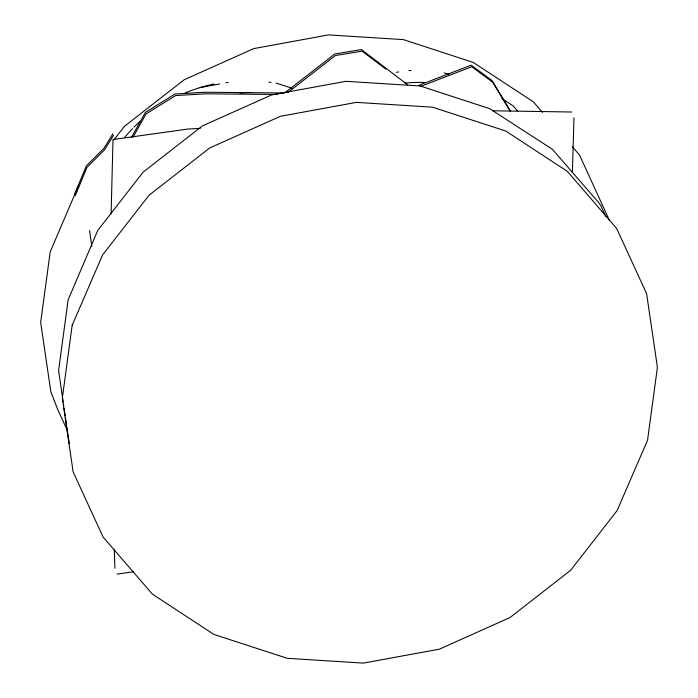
<?xml version="1.0" encoding="UTF-8"?>
<svg xmlns="http://www.w3.org/2000/svg" width="698" height="698" viewBox="0 0 698 698"><rect width="100%" height="100%" fill="white"/><g stroke="black" fill="none" stroke-linecap="round" stroke-linejoin="round"><path stroke-width="1.05" d="M572.36 172.711L573.983 117.831M78.368 186.008L50.204 251.899L40.667 322.424L50.832 391.752L57.602 409.211L67.47 430.675M131.399 137.454L145.402 112.422L174.954 94.029L204.584 92.249L284.601 92.991L334.813 53.964L361.459 49.602L407.702 84.798M133.039 137.157L146.004 113.975L175.564 95.582L205.186 93.811L277.638 94.474M112.902 133.763L104.072 148.142L86.369 165.819L74.642 194.219L75.244 195.78L86.971 167.38L104.674 149.695L113.504 135.316M113.887 139.914L124.48 126.294L184.159 79.773L253.758 48.598L328.531 34.9L403.392 39.62L473.235 62.427L533.289 101.768L542.529 112.404M287.759 92.564L335.415 55.526L362.07 51.155L385.854 69.119M418.922 85.278L471.185 65.176L491.994 80.54L510.561 111.226M420.51 86.43L471.787 66.729L492.605 82.102L510.037 110.921M199.549 87.66L219.704 83.969M226.065 82.8L228.185 82.416M396.455 72.322L398.575 71.929M117.177 574.088L133.301 571.828M200.256 128.353L187.204 129.139L113.006 139.539L111.104 213.876M493.015 110.781L571.723 112.012M444.216 72.976L448.954 74.389M275.954 83.071L291.973 88.166M501.914 98.47L513.335 106.061L517.558 110.93M572.377 146.781L579.48 154.965L609.398 220.332M605.768 216.432L600.804 205.64L598.727 202.638L552.423 149.311L489.673 108.67L420.275 86.002L345.885 81.317L271.583 94.928L202.42 125.902L143.125 172.136L97.72 230.48L68.151 299.808L58.588 370.507L63.16 401.882M91.822 246.464L89.588 230.593M63.474 404.029L63.788 406.175M64.103 408.321L65.202 415.825M65.516 417.971L66.624 425.483M66.938 427.63L69.294 443.71M114.298 549.771L114.917 568.277M404.98 83.097A147.976 135.395 -21.2 0 1 424.454 82.486M408.888 70.577A147.976 135.395 -21.2 0 1 411.061 70.507M239.894 92.93A147.976 135.395 -21.2 0 1 250.713 92.511M124.532 137.523A147.976 135.395 -21.2 0 1 132.515 128.65M134.033 127.115A147.976 135.395 -21.2 0 1 140.167 121.312M185.363 92.895A147.976 135.395 -21.2 0 1 199.497 87.765M200.518 87.451A147.976 135.395 -21.2 0 1 214.033 83.987M268.922 82.155A147.976 135.395 -21.2 0 1 271.06 82.477M72.173 325.268L62.401 397.546L62.68 400.573L73.124 471.857L103.112 537.067L152.365 594.111L213.928 634.438L287.297 658.31L363.353 663.1L439.339 649.184L510.055 617.512L570.685 570.231L617.111 510.578L647.552 440.22L657.333 367.933L657.054 364.906L646.601 293.622L616.613 228.421L567.361 171.368L505.797 131.041L432.437 107.178L356.373 102.379L280.395 116.296L209.679 147.976L149.04 195.248L102.615 254.91L72.173 325.268"/></g></svg>
